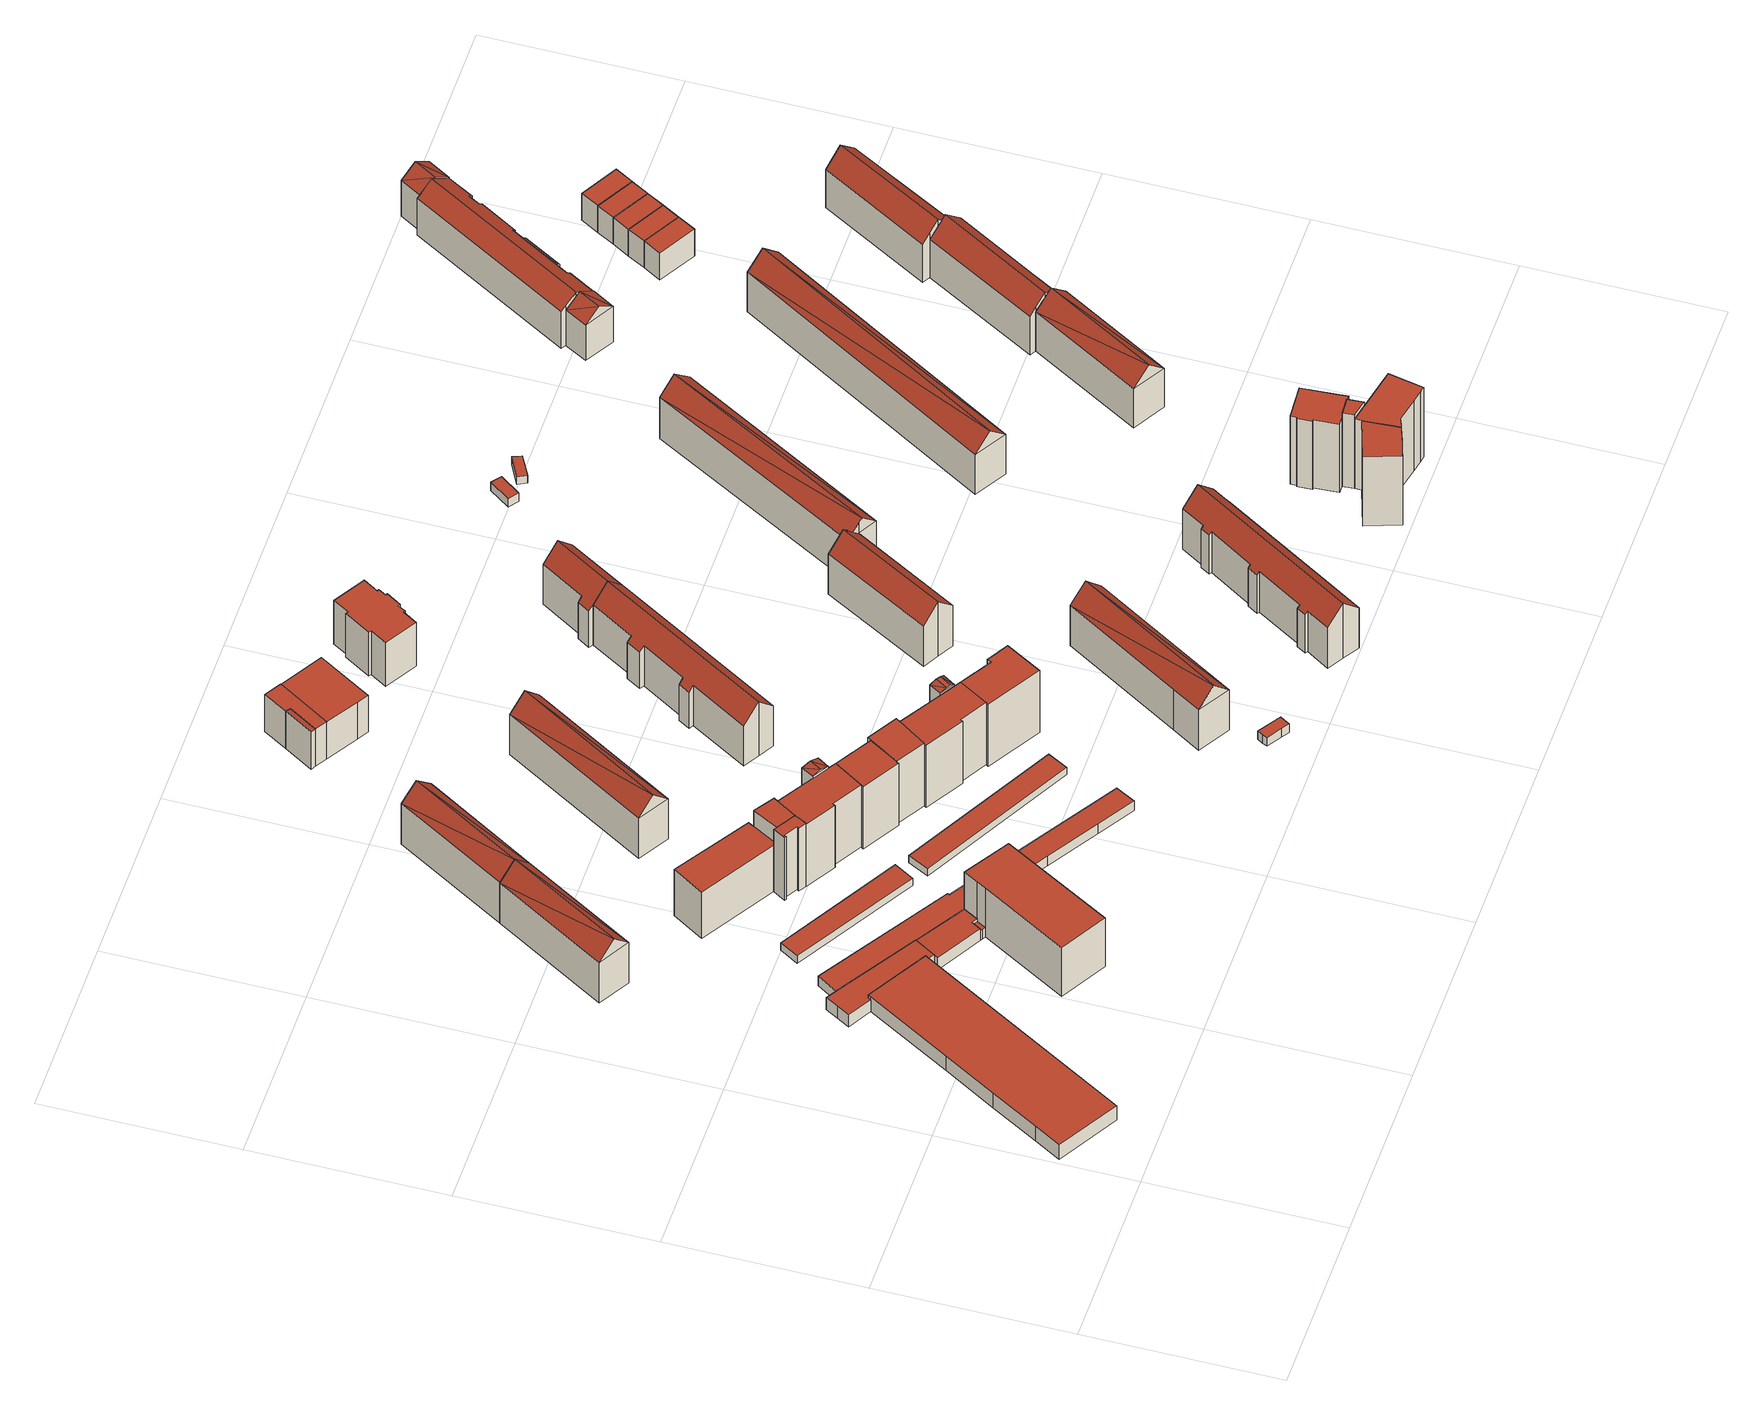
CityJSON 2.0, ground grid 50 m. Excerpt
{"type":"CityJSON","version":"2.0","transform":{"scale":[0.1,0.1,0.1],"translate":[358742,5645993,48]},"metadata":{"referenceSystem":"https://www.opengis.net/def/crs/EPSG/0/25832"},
"CityObjects":{
"building1":{"type":"Building","attributes":{"Gemeindeschluessel":"05315000","Geometrietyp2DReferenz":"3000","function":"31001_2000","roofType":"1000","measuredHeight":4.74},"geometry":[{"type":"Solid","lod":"2","boundaries":[[[[0,1,2,3]],[[4,5,1,0]],[[6,7,5,4]],[[8,9,7,6]],[[10,11,9,8]],[[12,13,11,10]],[[14,15,13,12]],[[16,17,15,14]],[[3,2,17,16]],[[14,12,10,8,6,4,0,3,16]],[[1,5,7,9,11,13,15,17,2]]]],"semantics":{"surfaces":[{"type":"WallSurface"},{"type":"RoofSurface"},{"type":"GroundSurface"}],"values":[[0,0,0,0,0,0,0,0,0,1,2]]}}]},
"building2":{"type":"Building","attributes":{"Gemeindeschluessel":"05315000","Geometrietyp2DReferenz":"3000","function":"31001_2000"},"children":["building2-1","building2-2"]},
"building2-1":{"type":"BuildingPart","attributes":{"roofType":"1000","measuredHeight":3.97},"parents":["building2"],"geometry":[{"type":"Solid","lod":"2","boundaries":[[[[18,19,20,21]],[[22,23,19,18]],[[24,25,26,23,22]],[[27,28,29,30,31]],[[32,33,28,27]],[[34,35,33,32]],[[36,37,35,34]],[[38,39,37,36]],[[21,20,39,38]],[[36,34,32,27,31,24,22,18,21,38]],[[19,23,26,29,28,33,35,37,39,20]],[[25,24,31,30]],[[29,26,25,30]]]],"semantics":{"surfaces":[{"type":"WallSurface"},{"type":"RoofSurface"},{"type":"GroundSurface"},{"type":"ClosureSurface"}],"values":[[0,0,0,0,0,0,0,0,0,1,2,0,3]]}}]},
"building2-2":{"type":"BuildingPart","attributes":{"roofType":"1000","measuredHeight":3.83},"parents":["building2"],"geometry":[{"type":"Solid","lod":"2","boundaries":[[[[40,41,42,43]],[[44,45,41,40]],[[46,47,45,44]],[[48,49,47,46]],[[30,29,49,48]],[[43,42,26,25]],[[30,48,46,44,40,43,25]],[[41,45,47,49,29,26,42]],[[29,30,25,26]]]],"semantics":{"surfaces":[{"type":"WallSurface"},{"type":"RoofSurface"},{"type":"GroundSurface"},{"type":"ClosureSurface"}],"values":[[0,0,0,0,0,0,1,2,3]]}}]},
"building3":{"type":"Building","attributes":{"Gemeindeschluessel":"05315000","Geometrietyp2DReferenz":"3000","function":"31001_1000","roofType":"3100","measuredHeight":18.16},"address":[{"country":"Germany","locality":"Köln","thoroughfareNumber":"7","thoroughfareName":"Legienstr."},{"country":"Germany","locality":"Köln","thoroughfareNumber":"5","thoroughfareName":"Legienstr."}],"geometry":[{"type":"Solid","lod":"2","boundaries":[[[[50,51,52,53]],[[54,55,51,50]],[[56,57,55,54]],[[53,52,57,56]],[[50,58,54]],[[56,59,53]],[[59,58,50]],[[50,53,59]],[[56,54,58]],[[58,59,56]],[[51,55,57,52]]]],"semantics":{"surfaces":[{"type":"WallSurface"},{"type":"RoofSurface"},{"type":"GroundSurface"}],"values":[[0,0,0,0,0,0,1,1,1,1,2]]}}]},
"building4":{"type":"Building","attributes":{"Gemeindeschluessel":"05315000","Geometrietyp2DReferenz":"3000","function":"31001_3021","roofType":"1000","measuredHeight":16.38},"geometry":[{"type":"Solid","lod":"2","boundaries":[[[[60,61,62,63]],[[64,65,61,60]],[[66,67,65,64]],[[68,69,67,66]],[[70,71,69,68]],[[63,62,71,70]],[[68,66,64,60,63,70]],[[61,65,67,69,71,62]]]],"semantics":{"surfaces":[{"type":"WallSurface"},{"type":"RoofSurface"},{"type":"GroundSurface"}],"values":[[0,0,0,0,0,0,1,2]]}}]},
"building5":{"type":"Building","attributes":{"Gemeindeschluessel":"05315000","Geometrietyp2DReferenz":"3000","function":"51009_1610","roofType":"1000","measuredHeight":3.14},"geometry":[{"type":"Solid","lod":"2","boundaries":[[[[72,45,47,73]],[[74,41,45,72]],[[75,76,41,74]],[[77,78,76,75]],[[73,47,78,77]],[[75,74,72,73,77]],[[45,41,76,78,47]]]],"semantics":{"surfaces":[{"type":"WallSurface"},{"type":"RoofSurface"},{"type":"GroundSurface"}],"values":[[0,0,0,0,0,1,2]]}}]},
"building6":{"type":"Building","attributes":{"Gemeindeschluessel":"05315000","Geometrietyp2DReferenz":"3000","function":"31001_2460","roofType":"1000","measuredHeight":2.33},"geometry":[{"type":"Solid","lod":"2","boundaries":[[[[79,80,81,82]],[[83,84,80,79]],[[85,86,84,83]],[[82,81,86,85]],[[83,79,82,85]],[[80,84,86,81]]]],"semantics":{"surfaces":[{"type":"WallSurface"},{"type":"RoofSurface"},{"type":"GroundSurface"}],"values":[[0,0,0,0,1,2]]}}]},
"building7":{"type":"Building","attributes":{"Gemeindeschluessel":"05315000","Geometrietyp2DReferenz":"3000","function":"31001_2460","roofType":"1000","measuredHeight":3.14},"geometry":[{"type":"Solid","lod":"2","boundaries":[[[[87,88,89,90]],[[91,92,88,87]],[[93,94,92,91]],[[95,96,94,93]],[[97,98,96,95]],[[99,100,98,97]],[[101,102,100,99]],[[103,104,102,101]],[[105,106,104,103]],[[90,89,106,105]],[[103,101,99,97,95,93,91,87,90,105]],[[88,92,94,96,98,100,102,104,106,89]]]],"semantics":{"surfaces":[{"type":"WallSurface"},{"type":"RoofSurface"},{"type":"GroundSurface"}],"values":[[0,0,0,0,0,0,0,0,0,0,1,2]]}}]},
"building8":{"type":"Building","attributes":{"Gemeindeschluessel":"05315000","Geometrietyp2DReferenz":"3000","function":"31001_1000","roofType":"3100","measuredHeight":18},"address":[{"country":"Germany","locality":"Köln","thoroughfareNumber":"3","thoroughfareName":"Legienstr."},{"country":"Germany","locality":"Köln","thoroughfareNumber":"1","thoroughfareName":"Legienstr."}],"geometry":[{"type":"Solid","lod":"2","boundaries":[[[[107,108,51,109]],[[110,111,108,107]],[[112,55,111,110]],[[109,51,55,112]],[[107,113,110]],[[112,114,109]],[[114,113,107]],[[107,109,114]],[[112,110,113]],[[113,114,112]],[[108,111,55,51]]]],"semantics":{"surfaces":[{"type":"WallSurface"},{"type":"RoofSurface"},{"type":"GroundSurface"}],"values":[[0,0,0,0,0,0,1,1,1,1,2]]}}]},
"building9":{"type":"Building","attributes":{"Gemeindeschluessel":"05315000","Geometrietyp2DReferenz":"3000","function":"31001_1000","roofType":"3100","measuredHeight":21.89},"geometry":[{"type":"Solid","lod":"2","boundaries":[[[[115,116,117,118]],[[119,120,116,115]],[[121,122,120,119]],[[118,117,122,121]],[[115,123,119]],[[121,124,118]],[[124,123,115]],[[115,118,124]],[[121,119,123]],[[123,124,121]],[[116,120,122,117]]]],"semantics":{"surfaces":[{"type":"WallSurface"},{"type":"RoofSurface"},{"type":"GroundSurface"}],"values":[[0,0,0,0,0,0,1,1,1,1,2]]}}]},
"building10":{"type":"Building","attributes":{"Gemeindeschluessel":"05315000","Geometrietyp2DReferenz":"3000","function":"31001_1000"},"address":[{"country":"Germany","locality":"Köln","thoroughfareNumber":"10","thoroughfareName":"Edith-Stein-Str."},{"country":"Germany","locality":"Köln","thoroughfareNumber":"8","thoroughfareName":"Edith-Stein-Str."},{"country":"Germany","locality":"Köln","thoroughfareNumber":"12","thoroughfareName":"Edith-Stein-Str."}],"children":["building10-1","building10-2","building10-3","building10-4","building10-5","building10-6","building10-7","building10-8"]},
"building10-1":{"type":"BuildingPart","attributes":{"roofType":"1000","measuredHeight":20.86},"parents":["building10"],"geometry":[{"type":"Solid","lod":"2","boundaries":[[[[125,126,127,128]],[[129,130,126,125]],[[131,132,133,134]],[[135,136,132,131]],[[137,138,136,135]],[[128,127,139,140]],[[141,142,137,135,131,134,129,125,128,140]],[[126,130,133,132,136,138,143,139,127]],[[130,129,134,133]],[[138,137,142,141,143]],[[143,141,140,139]]]],"semantics":{"surfaces":[{"type":"WallSurface"},{"type":"RoofSurface"},{"type":"GroundSurface"},{"type":"ClosureSurface"}],"values":[[0,0,0,0,0,0,1,2,3,3,3]]}}]},
"building10-2":{"type":"BuildingPart","attributes":{"roofType":"1000","measuredHeight":20.89},"parents":["building10"],"geometry":[{"type":"Solid","lod":"2","boundaries":[[[[144,145,146,147]],[[148,149,145,144]],[[150,151,152,153]],[[154,155,151,150]],[[156,157,155,154]],[[147,146,157,156]],[[154,150,153,148,144,147,156]],[[145,149,152,151,155,157,146]],[[152,149,148,153]]]],"semantics":{"surfaces":[{"type":"WallSurface"},{"type":"RoofSurface"},{"type":"GroundSurface"},{"type":"ClosureSurface"}],"values":[[0,0,0,0,0,0,1,2,3]]}}]},
"building10-3":{"type":"BuildingPart","attributes":{"roofType":"1000","measuredHeight":20.89},"parents":["building10"],"geometry":[{"type":"Solid","lod":"2","boundaries":[[[[158,159,160,161]],[[162,163,159,158]],[[164,165,163,162]],[[134,133,165,164]],[[166,167,130,129]],[[134,164,162,158,161,166,129]],[[160,159,163,165,133,130,167]],[[167,166,161,160]],[[130,133,134,129]]]],"semantics":{"surfaces":[{"type":"WallSurface"},{"type":"RoofSurface"},{"type":"GroundSurface"},{"type":"ClosureSurface"}],"values":[[0,0,0,0,0,1,2,3,3]]}}]},
"building10-4":{"type":"BuildingPart","attributes":{"roofType":"2100","measuredHeight":21.03},"parents":["building10"],"geometry":[{"type":"Solid","lod":"2","boundaries":[[[[168,169,138,137,170]],[[171,172,169,168]],[[173,174,172,171]],[[175,176,174,173]],[[177,178,176,175]],[[179,180,181,178,177]],[[182,179,177,175,173,171,168,170,142,141]],[[169,172,174,176,178,181,183,143,138]],[[180,179,182,184]],[[181,180,184,183]],[[183,184,182,141,143]],[[142,170,137]],[[143,141,142,137,138]]]],"semantics":{"surfaces":[{"type":"WallSurface"},{"type":"RoofSurface"},{"type":"GroundSurface"},{"type":"ClosureSurface"}],"values":[[0,0,0,0,0,0,1,2,0,3,3,0,3]]}}]},
"building10-5":{"type":"BuildingPart","attributes":{"roofType":"1000","measuredHeight":20.93},"parents":["building10"],"geometry":[{"type":"Solid","lod":"2","boundaries":[[[[185,161,160,186,187,188]],[[167,166,189]],[[190,191,167,189]],[[192,193,191,190]],[[194,195,193,192]],[[196,195,194]],[[192,190,189,185,188,194]],[[186,160,167,191,193,195]],[[196,194,188,187]],[[186,195,196,187]],[[161,185,189,166]],[[167,160,161,166]]]],"semantics":{"surfaces":[{"type":"WallSurface"},{"type":"RoofSurface"},{"type":"GroundSurface"},{"type":"ClosureSurface"}],"values":[[0,0,0,0,0,0,1,2,0,3,0,3]]}}]},
"building10-6":{"type":"BuildingPart","attributes":{"roofType":"1000","measuredHeight":15.52},"parents":["building10"],"geometry":[{"type":"Solid","lod":"2","boundaries":[[[[197,198,199,200]],[[201,202,198,197]],[[203,204,202,201]],[[205,206,204,203]],[[207,208,181,180]],[[200,199,208,207]],[[180,184,205,203,201,197,200,207]],[[198,202,204,206,183,181,208,199]],[[206,205,184,183]],[[183,184,180,181]]]],"semantics":{"surfaces":[{"type":"WallSurface"},{"type":"RoofSurface"},{"type":"GroundSurface"},{"type":"ClosureSurface"}],"values":[[0,0,0,0,0,0,1,2,3,3]]}}]},
"building10-7":{"type":"BuildingPart","attributes":{"roofType":"1000","measuredHeight":20.88},"parents":["building10"],"geometry":[{"type":"Solid","lod":"2","boundaries":[[[[209,210,195,196]],[[211,212,210,209]],[[153,152,212,211]],[[213,214,149,148]],[[215,216,214,213]],[[217,218,216,215]],[[187,186,218,217]],[[187,217,215,213,148,153,211,209,196]],[[210,212,152,149,214,216,218,186,195]],[[152,153,148,149]],[[186,187,196,195]]]],"semantics":{"surfaces":[{"type":"WallSurface"},{"type":"RoofSurface"},{"type":"GroundSurface"},{"type":"ClosureSurface"}],"values":[[0,0,0,0,0,0,0,1,2,3,3]]}}]},
"building10-8":{"type":"BuildingPart","attributes":{"roofType":"1000","measuredHeight":20.89},"parents":["building10"],"geometry":[{"type":"Solid","lod":"2","boundaries":[[[[219,220,206,205,221]],[[140,139,220,219]],[[141,140,219,221,182]],[[220,139,143,183,206]],[[140,141,143,139]],[[141,182,184,183,143]],[[184,182,221,205]],[[206,183,184,205]]]],"semantics":{"surfaces":[{"type":"WallSurface"},{"type":"RoofSurface"},{"type":"GroundSurface"},{"type":"ClosureSurface"}],"values":[[0,0,1,2,3,3,0,3]]}}]},
"building11":{"type":"Building","attributes":{"Gemeindeschluessel":"05315000","Geometrietyp2DReferenz":"3000","function":"31001_2460","roofType":"1000","measuredHeight":2.3},"geometry":[{"type":"Solid","lod":"2","boundaries":[[[[222,223,224,225]],[[226,227,223,222]],[[228,229,227,226]],[[225,224,229,228]],[[226,222,225,228]],[[223,227,229,224]]]],"semantics":{"surfaces":[{"type":"WallSurface"},{"type":"RoofSurface"},{"type":"GroundSurface"}],"values":[[0,0,0,0,1,2]]}}]},
"building12":{"type":"Building","attributes":{"Gemeindeschluessel":"05315000","Geometrietyp2DReferenz":"3000","function":"31001_1000","roofType":"3100","measuredHeight":18.08},"address":[{"country":"Germany","locality":"Köln","thoroughfareNumber":"4","thoroughfareName":"Edith-Stein-Str."},{"country":"Germany","locality":"Köln","thoroughfareNumber":"6","thoroughfareName":"Edith-Stein-Str."},{"country":"Germany","locality":"Köln","thoroughfareNumber":"2","thoroughfareName":"Edith-Stein-Str."}],"geometry":[{"type":"Solid","lod":"2","boundaries":[[[[230,231,232,233]],[[234,235,231,230]],[[236,237,235,234]],[[233,232,237,236]],[[230,238,234]],[[236,239,233]],[[239,238,230]],[[230,233,239]],[[236,234,238]],[[238,239,236]],[[231,235,237,232]]]],"semantics":{"surfaces":[{"type":"WallSurface"},{"type":"RoofSurface"},{"type":"GroundSurface"}],"values":[[0,0,0,0,0,0,1,1,1,1,2]]}}]},
"building13":{"type":"Building","attributes":{"Gemeindeschluessel":"05315000","Geometrietyp2DReferenz":"3000","function":"31001_1000","roofType":"9999","measuredHeight":22.02},"geometry":[{"type":"Solid","lod":"2","boundaries":[[[[240,241,210,242]],[[243,244,241,240]],[[245,212,244,243]],[[242,210,212,245]],[[246,247,240]],[[240,242,246]],[[240,247,248,243]],[[245,243,248]],[[248,249,245]],[[245,249,246,242]],[[247,246,249,248]],[[241,244,212,210]]]],"semantics":{"surfaces":[{"type":"WallSurface"},{"type":"RoofSurface"},{"type":"GroundSurface"}],"values":[[0,0,0,0,1,1,0,1,1,0,1,2]]}}]},
"building14":{"type":"Building","attributes":{"Gemeindeschluessel":"05315000","Geometrietyp2DReferenz":"3000","function":"31001_2500","roofType":"1000","measuredHeight":2.78},"geometry":[{"type":"Solid","lod":"2","boundaries":[[[[250,251,252,253]],[[254,255,251,250]],[[256,257,255,254]],[[258,259,257,256]],[[260,261,259,258]],[[253,252,261,260]],[[258,256,254,250,253,260]],[[251,255,257,259,261,252]]]],"semantics":{"surfaces":[{"type":"WallSurface"},{"type":"RoofSurface"},{"type":"GroundSurface"}],"values":[[0,0,0,0,0,0,1,2]]}}]},
"building15":{"type":"Building","attributes":{"Gemeindeschluessel":"05315000","Geometrietyp2DReferenz":"3000","function":"31001_2000"},"children":["building15-1","building15-2","building15-3"]},
"building15-1":{"type":"BuildingPart","attributes":{"roofType":"1000","measuredHeight":12.48},"parents":["building15"],"geometry":[{"type":"Solid","lod":"2","boundaries":[[[[262,263,264,265]],[[266,267,263,262]],[[268,269,270,271]],[[272,273,269,268]],[[265,264,273,272]],[[268,271,266,262,265,272]],[[263,267,270,269,273,264]],[[267,266,271,270]]]],"semantics":{"surfaces":[{"type":"WallSurface"},{"type":"RoofSurface"},{"type":"GroundSurface"},{"type":"ClosureSurface"}],"values":[[0,0,0,0,0,1,2,3]]}}]},
"building15-2":{"type":"BuildingPart","attributes":{"roofType":"1000","measuredHeight":12.5},"parents":["building15"],"geometry":[{"type":"Solid","lod":"2","boundaries":[[[[274,275,276,267,266,277]],[[278,279,280,281]],[[282,271,270,279,278]],[[281,283,284,274,277,282,278]],[[267,276,285,280,279,270]],[[271,282,277,266]],[[267,270,271,266]],[[275,274,284,286]],[[285,276,275,286]],[[286,284,283]],[[285,286,283,281,280]]]],"semantics":{"surfaces":[{"type":"WallSurface"},{"type":"RoofSurface"},{"type":"GroundSurface"},{"type":"ClosureSurface"}],"values":[[0,0,0,1,2,0,3,0,3,0,3]]}}]},
"building15-3":{"type":"BuildingPart","attributes":{"roofType":"2100","measuredHeight":12.76},"parents":["building15"],"geometry":[{"type":"Solid","lod":"2","boundaries":[[[[287,288,276,275]],[[289,281,280,288,287]],[[275,286,283,289,287]],[[285,276,288,280]],[[281,289,283]],[[285,280,281,283,286]],[[285,286,275,276]]]],"semantics":{"surfaces":[{"type":"WallSurface"},{"type":"RoofSurface"},{"type":"GroundSurface"},{"type":"ClosureSurface"}],"values":[[0,0,1,2,0,3,3]]}}]},
"building16":{"type":"Building","attributes":{"Gemeindeschluessel":"05315000","Geometrietyp2DReferenz":"3000","function":"31001_1000","roofType":"3100","measuredHeight":18.21},"address":[{"country":"Germany","locality":"Köln","thoroughfareNumber":"3","thoroughfareName":"Edith-Stein-Str."},{"country":"Germany","locality":"Köln","thoroughfareNumber":"5","thoroughfareName":"Edith-Stein-Str."},{"country":"Germany","locality":"Köln","thoroughfareNumber":"7","thoroughfareName":"Edith-Stein-Str."}],"geometry":[{"type":"Solid","lod":"2","boundaries":[[[[290,291,292,293]],[[294,295,291,290]],[[296,297,295,294]],[[298,299,297,296]],[[300,301,299,298]],[[302,303,301,300]],[[304,305,303,302]],[[306,307,305,304]],[[308,309,307,306]],[[310,311,309,308]],[[312,313,311,310]],[[314,315,313,312]],[[316,317,315,314]],[[293,292,317,316]],[[310,308,306,304,302,300,298,296,294,290,293,312]],[[316,314,312,293]],[[291,295,297,299,301,303,305,307,309,311,313,315,317,292]]]],"semantics":{"surfaces":[{"type":"WallSurface"},{"type":"RoofSurface"},{"type":"GroundSurface"}],"values":[[0,0,0,0,0,0,0,0,0,0,0,0,0,0,1,1,2]]}}]},
"building17":{"type":"Building","attributes":{"Gemeindeschluessel":"05315000","Geometrietyp2DReferenz":"3000","function":"31001_1000","roofType":"3100","measuredHeight":18.44},"address":[{"country":"Germany","locality":"Köln","thoroughfareNumber":"16","thoroughfareName":"Edith-Stein-Str."},{"country":"Germany","locality":"Köln","thoroughfareNumber":"14","thoroughfareName":"Edith-Stein-Str."}],"geometry":[{"type":"Solid","lod":"2","boundaries":[[[[318,319,320,321]],[[322,323,319,318]],[[324,325,323,322]],[[326,327,325,324]],[[321,320,327,326]],[[328,318,329]],[[318,321,326,329]],[[322,328,324]],[[329,324,328]],[[328,322,318]],[[329,326,324]],[[319,323,325,327,320]]]],"semantics":{"surfaces":[{"type":"WallSurface"},{"type":"RoofSurface"},{"type":"GroundSurface"}],"values":[[0,0,0,0,0,1,1,1,1,0,0,2]]}}]},
"building18":{"type":"Building","attributes":{"Gemeindeschluessel":"05315000","Geometrietyp2DReferenz":"3000","function":"31001_1000","roofType":"1000","measuredHeight":14.56},"address":[{"country":"Germany","locality":"Köln","thoroughfareNumber":"1a","thoroughfareName":"Sonnenscheinstr."}],"geometry":[{"type":"Solid","lod":"2","boundaries":[[[[330,331,332,333]],[[334,335,331,330]],[[336,337,335,334]],[[338,339,337,336]],[[340,341,339,338]],[[342,343,341,340]],[[344,345,343,342]],[[346,347,345,344]],[[348,349,347,346]],[[350,351,349,348]],[[352,353,351,350]],[[354,355,353,352]],[[356,357,355,354]],[[358,359,357,356]],[[360,361,359,358]],[[333,332,361,360]],[[358,356,354,352,350,348,346,344,342,340,338,336,334,330,333,360]],[[331,335,337,339,341,343,345,347,349,351,353,355,357,359,361,332]]]],"semantics":{"surfaces":[{"type":"WallSurface"},{"type":"RoofSurface"},{"type":"GroundSurface"}],"values":[[0,0,0,0,0,0,0,0,0,0,0,0,0,0,0,0,1,2]]}}]},
"building19":{"type":"Building","attributes":{"Gemeindeschluessel":"05315000","Geometrietyp2DReferenz":"3000","function":"31001_1000","roofType":"3100","measuredHeight":18.23},"address":[{"country":"Germany","locality":"Köln","thoroughfareNumber":"1","thoroughfareName":"Edith-Stein-Str."}],"geometry":[{"type":"Solid","lod":"2","boundaries":[[[[362,363,364,365]],[[366,367,363,362]],[[368,369,367,366]],[[370,371,369,368]],[[372,315,371,370]],[[312,313,315,372]],[[373,311,313,312]],[[374,375,311,373]],[[365,364,375,374]],[[372,370,368,312]],[[366,362,365,374,373,312,368]],[[363,367,369,371,315,313,311,375,364]]]],"semantics":{"surfaces":[{"type":"WallSurface"},{"type":"RoofSurface"},{"type":"GroundSurface"}],"values":[[0,0,0,0,0,0,0,0,0,1,1,2]]}}]},
"building20":{"type":"Building","attributes":{"Gemeindeschluessel":"05315000","Geometrietyp2DReferenz":"3000","function":"31001_1000","roofType":"3100","measuredHeight":18.43},"address":[{"country":"Germany","locality":"Köln","thoroughfareNumber":"22","thoroughfareName":"Edith-Stein-Str."},{"country":"Germany","locality":"Köln","thoroughfareNumber":"20","thoroughfareName":"Edith-Stein-Str."},{"country":"Germany","locality":"Köln","thoroughfareNumber":"18","thoroughfareName":"Edith-Stein-Str."}],"geometry":[{"type":"Solid","lod":"2","boundaries":[[[[376,377,378,379]],[[380,381,377,376]],[[382,383,381,380]],[[384,385,383,382]],[[386,387,385,384]],[[388,389,387,386]],[[390,391,389,388]],[[392,393,391,390]],[[394,395,393,392]],[[396,397,395,394]],[[398,399,397,396]],[[400,401,399,398]],[[402,403,401,400]],[[404,405,403,402]],[[406,407,405,404]],[[408,409,407,406]],[[410,411,409,408]],[[412,413,411,410]],[[414,415,413,412]],[[416,417,415,414]],[[418,419,417,416]],[[379,378,419,418]],[[412,410,408,406,404,402,400,398,396,394,392,390,388,386,384,414]],[[382,380,376,379,418,416,414,384]],[[377,381,383,385,387,389,391,393,395,397,399,401,403,405,407,409,411,413,415,417,419,378]]]],"semantics":{"surfaces":[{"type":"WallSurface"},{"type":"RoofSurface"},{"type":"GroundSurface"}],"values":[[0,0,0,0,0,0,0,0,0,0,0,0,0,0,0,0,0,0,0,0,0,0,1,1,2]]}}]},
"building21":{"type":"Building","attributes":{"Gemeindeschluessel":"05315000","Geometrietyp2DReferenz":"3000","function":"31001_1000"},"address":[{"country":"Germany","locality":"Köln","thoroughfareNumber":"16","thoroughfareName":"Adam-Stegerwald-Str."},{"country":"Germany","locality":"Köln","thoroughfareNumber":"22","thoroughfareName":"Adam-Stegerwald-Str."},{"country":"Germany","locality":"Köln","thoroughfareNumber":"26","thoroughfareName":"Adam-Stegerwald-Str."},{"country":"Germany","locality":"Köln","thoroughfareNumber":"20","thoroughfareName":"Adam-Stegerwald-Str."},{"country":"Germany","locality":"Köln","thoroughfareNumber":"24","thoroughfareName":"Adam-Stegerwald-Str."},{"country":"Germany","locality":"Köln","thoroughfareNumber":"18","thoroughfareName":"Adam-Stegerwald-Str."}],"children":["building21-1","building21-2"]},
"building21-1":{"type":"BuildingPart","attributes":{"roofType":"3100","measuredHeight":18.15},"parents":["building21"],"geometry":[{"type":"Solid","lod":"2","boundaries":[[[[420,421,422,423,424]],[[425,426,427,428]],[[429,430,426,425]],[[424,423,430,429]],[[424,429,431]],[[432,424,431]],[[431,425,432]],[[428,433,434,435,432,425]],[[432,435,420,424]],[[431,429,425]],[[422,436,427,426,430,423]],[[421,420,437]],[[422,421,437,433,436]],[[436,433,428,427]],[[435,434,437,420]],[[434,433,437]]]],"semantics":{"surfaces":[{"type":"WallSurface"},{"type":"RoofSurface"},{"type":"GroundSurface"},{"type":"ClosureSurface"}],"values":[[0,0,0,0,1,1,1,1,0,0,2,0,3,3,0,3]]}}]},
"building21-2":{"type":"BuildingPart","attributes":{"roofType":"3100","measuredHeight":18.19},"parents":["building21"],"geometry":[{"type":"Solid","lod":"2","boundaries":[[[[438,439,422,421]],[[440,441,439,438]],[[442,443,441,440]],[[444,445,443,442]],[[446,447,445,444]],[[448,428,427,447,446]],[[444,442,440,446]],[[438,421,437,434,449,448,446,440]],[[439,441,443,445,447,427,436,422]],[[428,448,449,433]],[[436,427,428,433]],[[433,449,434]],[[422,436,433,437,421]],[[433,434,437]]]],"semantics":{"surfaces":[{"type":"WallSurface"},{"type":"RoofSurface"},{"type":"GroundSurface"},{"type":"ClosureSurface"}],"values":[[0,0,0,0,0,0,1,1,2,0,3,0,3,3]]}}]},
"building22":{"type":"Building","attributes":{"Gemeindeschluessel":"05315000","Geometrietyp2DReferenz":"3000","function":"31001_2500","roofType":"1000","measuredHeight":2.81},"geometry":[{"type":"Solid","lod":"2","boundaries":[[[[450,451,452,453]],[[454,455,451,450]],[[456,457,455,454]],[[453,452,457,456]],[[454,450,453,456]],[[451,455,457,452]]]],"semantics":{"surfaces":[{"type":"WallSurface"},{"type":"RoofSurface"},{"type":"GroundSurface"}],"values":[[0,0,0,0,1,2]]}}]},
"building23":{"type":"Building","attributes":{"Gemeindeschluessel":"05315000","Geometrietyp2DReferenz":"3000","function":"31001_1000"},"children":["building23-1","building23-2","building23-3"]},
"building23-1":{"type":"BuildingPart","attributes":{"roofType":"1000","measuredHeight":23.35},"parents":["building23"],"geometry":[{"type":"Solid","lod":"2","boundaries":[[[[458,459,460,461]],[[462,463,459,458]],[[464,465,463,462]],[[466,467,465,464]],[[468,469,467,466]],[[470,471,472,469,468]],[[473,474,475,476,477]],[[477,470,468,466,464,462,458,461,473]],[[459,463,465,467,469,472,475,474,460]],[[471,470,477,476]],[[475,472,471,476]],[[474,473,461,460]]]],"semantics":{"surfaces":[{"type":"WallSurface"},{"type":"RoofSurface"},{"type":"GroundSurface"},{"type":"ClosureSurface"}],"values":[[0,0,0,0,0,0,0,1,2,0,3,3]]}}]},
"building23-2":{"type":"BuildingPart","attributes":{"roofType":"1000","measuredHeight":23.33},"parents":["building23"],"geometry":[{"type":"Solid","lod":"2","boundaries":[[[[478,479,472,471]],[[480,481,479,478]],[[482,483,481,480]],[[484,485,483,482]],[[476,475,485,484]],[[482,480,478,471,476,484]],[[472,479,481,483,485,475]],[[475,476,471,472]]]],"semantics":{"surfaces":[{"type":"WallSurface"},{"type":"RoofSurface"},{"type":"GroundSurface"},{"type":"ClosureSurface"}],"values":[[0,0,0,0,0,1,2,3]]}}]},
"building23-3":{"type":"BuildingPart","attributes":{"roofType":"1000","measuredHeight":24.82},"parents":["building23"],"geometry":[{"type":"Solid","lod":"2","boundaries":[[[[486,487,474,473,488]],[[489,490,487,486]],[[491,461,460,490,489]],[[489,486,488,491]],[[487,490,460,474]],[[461,491,488,473]],[[474,460,461,473]]]],"semantics":{"surfaces":[{"type":"WallSurface"},{"type":"RoofSurface"},{"type":"GroundSurface"},{"type":"ClosureSurface"}],"values":[[0,0,0,1,2,0,3]]}}]},
"building24":{"type":"Building","attributes":{"Gemeindeschluessel":"05315000","Geometrietyp2DReferenz":"3000","function":"31001_2500","roofType":"1000","measuredHeight":2.66},"geometry":[{"type":"Solid","lod":"2","boundaries":[[[[492,493,494,495]],[[496,497,493,492]],[[498,499,497,496]],[[495,494,499,498]],[[496,492,495,498]],[[493,497,499,494]]]],"semantics":{"surfaces":[{"type":"WallSurface"},{"type":"RoofSurface"},{"type":"GroundSurface"}],"values":[[0,0,0,0,1,2]]}}]},
"building25":{"type":"Building","attributes":{"Gemeindeschluessel":"05315000","Geometrietyp2DReferenz":"3000","function":"31001_1000","roofType":"1000","measuredHeight":22.95},"address":[{"country":"Germany","locality":"Köln","thoroughfareNumber":"24","thoroughfareName":"Edith-Stein-Str."}],"geometry":[{"type":"Solid","lod":"2","boundaries":[[[[500,501,502,503]],[[504,505,501,500]],[[506,507,505,504]],[[508,509,507,506]],[[510,511,509,508]],[[512,513,511,510]],[[514,515,513,512]],[[516,517,515,514]],[[518,519,517,516]],[[520,521,519,518]],[[503,502,521,520]],[[518,516,514,512,510,508,506,504,500,503,520]],[[501,505,507,509,511,513,515,517,519,521,502]]]],"semantics":{"surfaces":[{"type":"WallSurface"},{"type":"RoofSurface"},{"type":"GroundSurface"}],"values":[[0,0,0,0,0,0,0,0,0,0,0,1,2]]}}]},
"building26":{"type":"Building","attributes":{"Gemeindeschluessel":"05315000","Geometrietyp2DReferenz":"3000","function":"31001_1000","roofType":"3100","measuredHeight":17.98},"address":[{"country":"Germany","locality":"Köln","thoroughfareNumber":"30","thoroughfareName":"Adam-Stegerwald-Str."},{"country":"Germany","locality":"Köln","thoroughfareNumber":"32","thoroughfareName":"Adam-Stegerwald-Str."},{"country":"Germany","locality":"Köln","thoroughfareNumber":"28","thoroughfareName":"Adam-Stegerwald-Str."},{"country":"Germany","locality":"Köln","thoroughfareNumber":"34","thoroughfareName":"Adam-Stegerwald-Str."},{"country":"Germany","locality":"Köln","thoroughfareNumber":"36","thoroughfareName":"Adam-Stegerwald-Str."}],"geometry":[{"type":"Solid","lod":"2","boundaries":[[[[522,523,524,525]],[[526,527,523,522]],[[528,529,527,526]],[[525,524,529,528]],[[522,530,526]],[[528,531,525]],[[531,530,522]],[[522,525,531]],[[528,526,530]],[[530,531,528]],[[523,527,529,524]]]],"semantics":{"surfaces":[{"type":"WallSurface"},{"type":"RoofSurface"},{"type":"GroundSurface"}],"values":[[0,0,0,0,0,0,1,1,1,1,2]]}}]},
"building27":{"type":"Building","attributes":{"Gemeindeschluessel":"05315000","Geometrietyp2DReferenz":"3000","function":"31001_1000"},"address":[{"country":"Germany","locality":"Köln","thoroughfareNumber":"15","thoroughfareName":"Edith-Stein-Str."},{"country":"Germany","locality":"Köln","thoroughfareNumber":"13","thoroughfareName":"Edith-Stein-Str."},{"country":"Germany","locality":"Köln","thoroughfareNumber":"9","thoroughfareName":"Edith-Stein-Str."},{"country":"Germany","locality":"Köln","thoroughfareNumber":"11","thoroughfareName":"Edith-Stein-Str."}],"children":["building27-1","building27-2","building27-3"]},
"building27-1":{"type":"BuildingPart","attributes":{"roofType":"3100","measuredHeight":17.55},"parents":["building27"],"geometry":[{"type":"Solid","lod":"2","boundaries":[[[[532,533,534,535]],[[536,537,538]],[[539,540,536,538]],[[541,542,540,539]],[[543,544,542,541]],[[545,546,544,543]],[[547,548,546,545]],[[535,534,548,547]],[[541,539,538,549,543]],[[550,551,532,535,547,545,543,549]],[[533,552,553,536,540,542,544,546,548,534]],[[550,549,554]],[[552,551,550,554,553]],[[533,532,551,552]],[[537,554,549,538]],[[554,537,536,553]]]],"semantics":{"surfaces":[{"type":"WallSurface"},{"type":"RoofSurface"},{"type":"GroundSurface"},{"type":"ClosureSurface"}],"values":[[0,0,0,0,0,0,0,0,1,1,2,0,3,3,0,3]]}}]},
"building27-2":{"type":"BuildingPart","attributes":{"roofType":"3100","measuredHeight":17.69},"parents":["building27"],"geometry":[{"type":"Solid","lod":"2","boundaries":[[[[555,556,557,558]],[[559,560,561,562,563]],[[558,557,560,559]],[[559,564,558]],[[564,565,566,567,555]],[[555,558,564]],[[559,563,565]],[[565,564,559]],[[556,568,561,560,557]],[[569,563,562]],[[568,570,569,562,561]],[[556,555,570,568]],[[563,569,566,565]],[[569,570,567,566]],[[570,555,567]]]],"semantics":{"surfaces":[{"type":"WallSurface"},{"type":"RoofSurface"},{"type":"GroundSurface"},{"type":"ClosureSurface"}],"values":[[0,0,0,0,1,1,1,1,2,0,3,3,0,3,3]]}}]},
"building27-3":{"type":"BuildingPart","attributes":{"roofType":"3100","measuredHeight":17.63},"parents":["building27"],"geometry":[{"type":"Solid","lod":"2","boundaries":[[[[571,572,573,574]],[[575,576,572,571]],[[577,578,576,575]],[[579,580,578,577]],[[562,561,580,579]],[[581,582,556,555,583]],[[537,536,582,581]],[[584,534,533,532,585]],[[574,573,534,584]],[[550,554,537,581,583,586,587]],[[566,569,562,579,577,575,571,574,584,585,587,586]],[[572,576,578,580,561,568,556,582,536,553,552,533,534,573]],[[566,586,567]],[[561,562,569,570,568]],[[569,566,567,570]],[[555,567,586,583]],[[570,555,556,568]],[[570,567,555]],[[550,587,551]],[[553,554,550,551,552]],[[536,537,554,553]],[[532,551,587,585]],[[551,532,533,552]]]],"semantics":{"surfaces":[{"type":"WallSurface"},{"type":"RoofSurface"},{"type":"GroundSurface"},{"type":"ClosureSurface"}],"values":[[0,0,0,0,0,0,0,0,0,1,1,2,0,3,3,0,3,3,0,3,3,0,3]]}}]},
"building28":{"type":"Building","attributes":{"Gemeindeschluessel":"05315000","Geometrietyp2DReferenz":"3000","function":"31001_1000"},"address":[{"country":"Germany","locality":"Köln","thoroughfareNumber":"21","thoroughfareName":"Adam-Stegerwald-Str."},{"country":"Germany","locality":"Köln","thoroughfareNumber":"23","thoroughfareName":"Adam-Stegerwald-Str."},{"country":"Germany","locality":"Köln","thoroughfareNumber":"19","thoroughfareName":"Adam-Stegerwald-Str."},{"country":"Germany","locality":"Köln","thoroughfareNumber":"25","thoroughfareName":"Adam-Stegerwald-Str."}],"children":["building28-1","building28-2","building28-3","building28-4"]},
"building28-1":{"type":"BuildingPart","attributes":{"roofType":"3100","measuredHeight":15.38},"parents":["building28"],"geometry":[{"type":"Solid","lod":"2","boundaries":[[[[588,589,590,591]],[[592,593,589,588]],[[594,595,593,592]],[[596,597,595,594]],[[598,599,600,601]],[[602,603,599,598]],[[604,605,603,602]],[[606,607,608,609,610]],[[611,612,607,606]],[[613,614,615,612,611]],[[616,617,618,619]],[[591,590,617,616]],[[613,611,606,610,620,621]],[[622,623,604,602,598,601,596,594,592,588,591,616,619,624,625,621,620]],[[589,593,595,597,600,599,603,605,626,608,607,612,615,627,618,617,590]],[[600,597,596,601]],[[622,620,628]],[[605,604,623,629,626]],[[623,622,628,629]],[[609,628,620,610]],[[629,609,608,626]],[[629,628,609]],[[614,613,621,630]],[[615,614,631,627]],[[614,630,631]],[[630,621,625]],[[631,624,619,618,627]],[[631,630,625,624]]]],"semantics":{"surfaces":[{"type":"WallSurface"},{"type":"RoofSurface"},{"type":"GroundSurface"},{"type":"ClosureSurface"}],"values":[[0,0,0,0,0,0,0,0,0,0,0,0,1,1,2,3,0,3,3,0,3,3,0,3,3,0,3,3]]}}]},
"building28-2":{"type":"BuildingPart","attributes":{"roofType":"2100","measuredHeight":12.42},"parents":["building28"],"geometry":[{"type":"MultiSurface","lod":"2","boundaries":[[[596,597,596,632]],[[633,634,635,636,637]],[[638,639,634,633]],[[640,601,600,639,638]],[[633,637,632,640,638]],[[597,635,634,639,600]],[[637,636,601,640,632]],[[597,600,601,636,596]],[[636,637,632,596]],[[635,597,596,636]]],"semantics":{"surfaces":[{"type":"WallSurface"},{"type":"RoofSurface"},{"type":"GroundSurface"},{"type":"ClosureSurface"}],"values":[0,0,0,0,1,2,0,3,3,3]}}]},
"building28-3":{"type":"BuildingPart","attributes":{"roofType":"3100","measuredHeight":15.08},"parents":["building28"],"geometry":[{"type":"Solid","lod":"2","boundaries":[[[[641,642,615,614]],[[643,644,642,641]],[[645,619,618,644,643]],[[641,646,643]],[[647,646,641]],[[641,614,630,625,647]],[[645,643,646]],[[646,647,645]],[[642,644,618,627,615]],[[619,645,624]],[[627,631,614,615]],[[618,619,624,631,627]],[[647,625,624,645]],[[630,614,631]],[[625,630,631,624]]]],"semantics":{"surfaces":[{"type":"WallSurface"},{"type":"RoofSurface"},{"type":"GroundSurface"},{"type":"ClosureSurface"}],"values":[[0,0,0,0,1,1,1,1,2,0,3,3,0,3,3]]}}]},
"building28-4":{"type":"BuildingPart","attributes":{"roofType":"3100","measuredHeight":14.98},"parents":["building28"],"geometry":[{"type":"Solid","lod":"2","boundaries":[[[[609,608,648,649]],[[650,651,605,604,652]],[[649,648,651,650]],[[650,653,649]],[[653,654,622,628,609]],[[609,649,653]],[[650,652,654]],[[654,653,650]],[[608,626,605,651,648]],[[623,652,604]],[[626,629,623,604,605]],[[608,609,629,626]],[[652,623,622,654]],[[623,629,628,622]],[[629,609,628]]]],"semantics":{"surfaces":[{"type":"WallSurface"},{"type":"RoofSurface"},{"type":"GroundSurface"},{"type":"ClosureSurface"}],"values":[[0,0,0,0,1,1,1,1,2,0,3,3,0,3,3]]}}]},
"building29":{"type":"Building","attributes":{"Gemeindeschluessel":"05315000","Geometrietyp2DReferenz":"3000","function":"31001_1000","roofType":"1000","measuredHeight":8.95},"address":[{"country":"Germany","locality":"Köln","thoroughfareNumber":"27","thoroughfareName":"Adam-Stegerwald-Str."}],"geometry":[{"type":"Solid","lod":"2","boundaries":[[[[655,656,657,658]],[[659,660,656,655]],[[661,662,660,659]],[[658,657,662,661]],[[659,655,658,661]],[[656,660,662,657]]]],"semantics":{"surfaces":[{"type":"WallSurface"},{"type":"RoofSurface"},{"type":"GroundSurface"}],"values":[[0,0,0,0,1,2]]}}]},
"building30":{"type":"Building","attributes":{"Gemeindeschluessel":"05315000","Geometrietyp2DReferenz":"3000","function":"31001_1000","roofType":"1000","measuredHeight":8.88},"address":[{"country":"Germany","locality":"Köln","thoroughfareNumber":"27a","thoroughfareName":"Adam-Stegerwald-Str."}],"geometry":[{"type":"Solid","lod":"2","boundaries":[[[[663,664,656,665]],[[666,667,664,663]],[[668,660,667,666]],[[665,656,660,668]],[[666,663,665,668]],[[664,667,660,656]]]],"semantics":{"surfaces":[{"type":"WallSurface"},{"type":"RoofSurface"},{"type":"GroundSurface"}],"values":[[0,0,0,0,1,2]]}}]},
"building31":{"type":"Building","attributes":{"Gemeindeschluessel":"05315000","Geometrietyp2DReferenz":"3000","function":"31001_1000","roofType":"1000","measuredHeight":8.84},"address":[{"country":"Germany","locality":"Köln","thoroughfareNumber":"27b","thoroughfareName":"Adam-Stegerwald-Str."}],"geometry":[{"type":"Solid","lod":"2","boundaries":[[[[669,670,664,663]],[[671,672,670,669]],[[666,667,672,671]],[[663,664,667,666]],[[671,669,663,666]],[[670,672,667,664]]]],"semantics":{"surfaces":[{"type":"WallSurface"},{"type":"RoofSurface"},{"type":"GroundSurface"}],"values":[[0,0,0,0,1,2]]}}]},
"building32":{"type":"Building","attributes":{"Gemeindeschluessel":"05315000","Geometrietyp2DReferenz":"3000","function":"31001_1000","roofType":"1000","measuredHeight":8.84},"address":[{"country":"Germany","locality":"Köln","thoroughfareNumber":"27c","thoroughfareName":"Adam-Stegerwald-Str."}],"geometry":[{"type":"Solid","lod":"2","boundaries":[[[[673,674,670,669]],[[675,676,674,673]],[[671,672,676,675]],[[669,670,672,671]],[[675,673,669,671]],[[674,676,672,670]]]],"semantics":{"surfaces":[{"type":"WallSurface"},{"type":"RoofSurface"},{"type":"GroundSurface"}],"values":[[0,0,0,0,1,2]]}}]},
"building33":{"type":"Building","attributes":{"Gemeindeschluessel":"05315000","Geometrietyp2DReferenz":"3000","function":"31001_1000","roofType":"1000","measuredHeight":8.95},"address":[{"country":"Germany","locality":"Köln","thoroughfareNumber":"27d","thoroughfareName":"Adam-Stegerwald-Str."}],"geometry":[{"type":"Solid","lod":"2","boundaries":[[[[677,678,674,679]],[[680,681,678,677]],[[682,676,681,680]],[[679,674,676,682]],[[680,677,679,682]],[[678,681,676,674]]]],"semantics":{"surfaces":[{"type":"WallSurface"},{"type":"RoofSurface"},{"type":"GroundSurface"}],"values":[[0,0,0,0,1,2]]}}]}
},
"vertices":[
[10,199,54],[10,199,6],[166,108,6],[166,108,54],[50,268,54],[50,268,6],[121,391,54],[121,391,6],[201,528,54],[201,528,6],[329,747,54],[329,747,6],[334,755,54],[334,755,6],[490,664,54],[490,664,6],[487,660,54],[487,660,6],
[306,847,45],[306,847,5],[288,815,5],[288,815,45],[334,830,45],[334,830,5],[538,703,45],[538,703,44],[538,703,5],[487,660,45],[487,660,5],[506,649,5],[506,649,44],[506,649,45],[490,664,45],[490,664,5],[334,755,45],[334,755,5],[329,747,45],[329,747,5],[269,782,45],[269,782,5],
[643,587,44],[643,587,5],[664,624,5],[664,624,44],[629,595,44],[629,595,5],[615,571,44],[615,571,5],[499,638,44],[499,638,5],
[339,1639,151],[339,1639,16],[165,1348,16],[165,1348,151],[418,1592,151],[418,1592,16],[245,1302,151],[245,1302,16],[379,1615,198],[205,1325,198],
[501,341,169],[501,341,6],[619,273,6],[619,273,169],[629,563,169],[629,563,6],[643,587,169],[643,587,6],[664,624,169],[664,624,6],[779,553,169],[779,553,6],
[629,595,37],[615,571,37],[643,587,37],[629,563,37],[629,563,5],[622,567,37],[622,567,5],
[448,999,36],[448,999,12],[419,951,12],[419,951,36],[759,818,36],[759,818,12],[729,767,36],[729,767,12],
[779,553,41],[779,553,9],[879,491,9],[879,491,41],[664,624,41],[664,624,9],[334,830,41],[334,830,9],[369,885,41],[369,885,9],[703,676,41],[703,676,9],[700,671,41],[700,671,9],[1131,400,41],[1131,400,9],[1104,350,41],[1104,350,9],[1011,408,41],[1011,408,9],
[511,1927,152],[511,1927,16],[339,1639,152],[590,1880,152],[590,1880,16],[418,1592,152],[550,1903,196],[379,1615,196],
[815,1059,229],[815,1059,16],[796,1028,16],[796,1028,229],[856,1033,229],[856,1033,16],[837,1003,229],[837,1003,16],[836,1046,235],[817,1015,235],
[837,1003,223],[837,1003,14],[796,1028,14],[796,1028,223],[856,991,223],[856,991,14],[733,960,223],[733,960,14],[808,915,14],[808,915,223],[730,954,223],[730,954,14],[654,1000,223],[654,1000,14],[705,1084,14],[705,1084,223],[673,1032,223],[671,1028,223],[673,1032,14],
[1135,709,223],[1135,709,14],[1270,627,14],[1270,627,223],[1139,715,223],[1139,715,14],[1263,741,223],[1263,741,14],[1184,790,14],[1184,790,223],[1268,752,223],[1268,752,14],[1324,720,223],[1324,720,14],
[901,858,223],[901,858,14],[902,858,14],[902,858,223],[898,852,223],[898,852,14],[804,909,223],[804,909,14],[948,935,223],[948,935,14],
[635,1012,225],[635,1012,14],[654,1000,225],[639,1017,224],[639,1017,14],[605,1038,224],[605,1038,14],[602,1032,225],[602,1032,14],[597,1035,225],[597,1035,14],[617,1067,223],[617,1067,169],[617,1067,14],[624,1062,223],[624,1062,14],[624,1062,169],
[902,858,224],[974,814,14],[974,814,223],[974,814,224],[948,935,224],[954,944,224],[954,944,14],[1031,898,224],[1031,898,14],[1024,888,224],[1024,888,14],[1024,888,223],
[542,1224,169],[542,1224,14],[479,1264,14],[479,1264,169],[562,1211,169],[562,1211,14],[669,1143,169],[669,1143,14],[661,1128,169],[661,1128,14],[429,1182,169],[429,1182,14],
[1130,823,223],[1130,823,14],[1167,800,223],[1167,800,14],[1070,756,223],[1070,756,14],[1067,750,223],[1067,750,14],[970,808,223],[970,808,14],
[711,1094,223],[711,1094,14],[661,1128,223],
[796,797,35],[796,797,12],[768,743,12],[768,743,35],[1193,582,35],[1193,582,12],[1165,530,35],[1165,530,12],
[852,1771,149],[852,1771,15],[626,1393,15],[626,1393,149],[931,1724,149],[931,1724,15],[704,1346,149],[704,1346,15],[892,1747,196],[665,1370,196],
[1149,854,229],[1149,854,14],[1130,823,229],[1186,831,229],[1186,831,14],[1167,800,229],[1147,812,234],[1166,843,234],[1177,836,234],[1158,806,234],
[1392,129,35],[1392,129,7],[1387,117,7],[1387,117,35],[1402,144,35],[1402,144,7],[1459,107,35],[1459,107,7],[1443,81,35],[1443,81,7],[1424,94,35],[1424,94,7],
[798,2119,138],[798,2119,14],[826,2102,14],[826,2102,138],[718,2168,138],[718,2168,14],[881,2256,138],[881,2256,14],[801,2304,14],[801,2304,138],[909,2239,138],[909,2239,14],
[689,2186,139],[689,2186,138],[689,2186,14],[718,2168,139],[759,2330,139],[759,2330,14],[722,2268,14],[722,2268,139],[801,2304,139],[732,2261,139],[734,2260,139],[734,2260,14],[734,2260,138],
[676,2193,141],[676,2193,14],[722,2268,141],
[974,1247,147],[974,1247,14],[1014,1223,14],[1014,1223,196],[1062,1394,148],[1062,1394,14],[1050,1400,134],[1050,1400,14],[1068,1430,135],[1068,1430,14],[1079,1424,148],[1079,1424,14],[1148,1538,148],[1148,1538,14],[1137,1545,135],[1137,1545,14],[1159,1582,135],[1159,1582,14],[1170,1575,148],[1170,1575,14],[1237,1687,149],[1237,1687,14],[1277,1664,196],[1277,1664,14],[1316,1641,149],[1316,1641,14],[1054,1200,148],[1054,1200,14],
[1555,640,146],[1555,640,10],[1371,338,10],[1371,338,146],[1634,589,146],[1634,589,10],[1407,214,146],[1407,214,10],[1326,263,146],[1326,263,10],[1594,615,195],[1366,239,195],
[1002,2148,159],[1002,2148,13],[976,2105,13],[976,2105,159],[996,2152,159],[996,2152,13],[1037,2220,159],[1037,2220,13],[1044,2216,159],[1044,2216,13],[1069,2258,159],[1069,2258,13],[1150,2209,159],[1150,2209,13],[1127,2171,159],[1127,2171,13],[1132,2169,159],[1132,2169,13],[1120,2149,159],[1120,2149,13],[1125,2147,159],[1125,2147,13],[1101,2108,159],[1101,2108,13],[1096,2111,159],[1096,2111,13],[1085,2091,159],[1085,2091,13],[1080,2094,159],[1080,2094,13],[1057,2056,159],[1057,2056,13],
[1257,1720,148],[1257,1720,14],[1246,1726,14],[1246,1726,135],[1326,1834,148],[1326,1834,14],[1365,1811,196],[1365,1811,14],[1404,1788,148],[1404,1788,14],[1316,1641,148],[1237,1687,148],[1226,1694,135],[1226,1694,14],
[1810,118,144],[1810,118,9],[1970,382,9],[1970,382,145],[1800,102,144],[1800,102,9],[1741,4,144],[1741,4,9],[1700,29,193],[1700,29,9],[1659,54,144],[1659,54,9],[1696,113,144],[1696,113,9],[1690,117,137],[1690,117,9],[1704,141,137],[1704,141,9],[1710,137,144],[1710,137,9],[1783,256,144],[1783,256,9],[1777,259,137],[1777,259,9],[1793,285,137],[1793,285,9],[1798,282,144],[1798,282,9],[1869,396,145],[1869,396,9],[1863,400,138],[1863,400,9],[1878,424,138],[1878,424,9],[1883,420,145],[1883,420,9],[1920,481,145],[1920,481,9],[1960,457,193],[1960,457,9],[2000,432,145],[2000,432,9],[1979,398,145],[1979,398,9],
[1629,1168,149],[1629,1168,147],[1629,1168,12],[1676,1141,12],[1676,1141,149],[1903,1729,149],[1903,1729,12],[1599,1188,12],[1599,1188,149],[1985,1682,149],[1985,1682,12],[1944,1706,193],[1637,1163,193],[1597,1186,149],[1612,1177,166],[1629,1168,185],[1597,1186,12],[1627,1169,149],
[1475,897,148],[1475,897,12],[1434,920,194],[1434,920,12],[1393,942,148],[1393,942,12],[1547,1217,147],[1547,1217,12],[1589,1194,194],[1589,1194,12],[1599,1188,183],[1597,1186,183],
[1634,2052,41],[1634,2052,13],[1595,1999,13],[1595,1999,41],[1658,2034,41],[1658,2034,13],[1619,1981,41],[1619,1981,13],
[2382,128,235],[2382,128,1],[2268,151,1],[2268,151,235],[2364,37,235],[2364,37,1],[2349,40,235],[2349,40,1],[2317,46,235],[2317,46,1],[2254,59,235],[2254,59,1],[2230,51,235],[2230,51,234],[2230,51,1],[2223,160,235],[2223,160,1],[2224,144,1],[2224,144,234],[2224,144,235],
[2188,36,234],[2188,36,1],[2156,26,234],[2156,26,1],[2145,22,234],[2145,22,1],[2116,108,234],[2116,108,1],
[2221,189,249],[2221,189,1],[2223,160,249],[2265,192,249],[2265,192,1],[2268,151,249],
[1725,2030,40],[1725,2030,14],[1667,2000,14],[1667,2000,40],[1734,2007,40],[1734,2007,14],[1679,1978,40],[1679,1978,14],
[2221,189,234],[2221,189,5],[2265,192,5],[2265,192,234],[2198,188,234],[2198,188,5],[2193,251,234],[2193,251,5],[2189,251,234],[2189,251,5],[2187,288,234],[2187,288,5],[2191,289,234],[2191,289,5],[2190,305,234],[2190,305,5],[2281,311,234],[2281,311,5],[2286,231,234],[2286,231,5],[2289,194,234],[2289,194,5],
[2341,1651,145],[2341,1651,12],[1944,985,12],[1944,985,145],[2422,1602,145],[2422,1602,12],[2025,936,145],[2025,936,12],[2381,1627,192],[1984,961,192],
[2642,1246,127],[2642,1246,1],[2642,1247,1],[2642,1247,127],[2574,1285,1],[2574,1285,130],[2574,1285,149],[2555,1296,127],[2555,1296,1],[2715,1576,130],[2715,1576,1],[2756,1554,176],[2756,1554,1],[2798,1533,130],[2798,1533,1],[2671,1300,128],[2671,1300,1],[2598,1271,176],[2607,1266,166],[2617,1260,155],[2617,1260,1],[2598,1271,1],[2598,1271,156],
[2424,985,132],[2424,985,1],[2259,700,1],[2259,700,132],[2341,652,132],[2341,652,1],[2507,938,1],[2507,938,113],[2507,938,132],[2300,676,178],[2465,961,178],[2457,966,169],[2450,970,161],[2450,970,1],[2490,947,132],[2450,970,132],
[2537,1025,130],[2537,1025,1],[2659,1236,1],[2659,1236,130],[2527,1008,130],[2527,1008,1],[2493,948,130],[2493,948,1],[2508,940,113],[2508,940,1],[2408,994,130],[2408,994,1],[2424,985,148],[2642,1247,149],[2642,1246,149],[2450,970,177],[2617,1260,177],
[2380,2306,131],[2380,2306,9],[2396,2335,9],[2396,2335,132],[2387,2301,125],[2387,2301,9],[2330,2204,125],[2330,2204,9],[2323,2208,131],[2323,2208,9],[2231,2050,131],[2231,2050,9],[2248,2079,9],[2248,2079,131],[2238,2045,126],[2238,2045,9],[2198,1976,126],[2198,1976,9],[2110,2027,131],[2110,2027,9],[2122,2020,9],[2122,2020,128],[2122,2020,141],[2355,2447,132],[2355,2447,9],[2366,2440,141],[2366,2440,128],[2366,2440,9],[2404,2330,125],[2404,2330,9],[2442,2396,9],[2442,2396,125],[2150,2004,163],[2395,2424,163],[2158,2000,157],[2194,1978,128],[2439,2398,128],[2402,2420,158],[2150,2004,9],[2395,2424,9],[2150,2004,151],[2150,2004,128],[2395,2424,152],[2395,2424,128],
[2323,2208,133],[2313,2174,127],[2313,2174,9],[2305,2178,9],[2305,2178,131],[2305,2178,133],[2255,2075,127],[2255,2075,9],[2248,2079,133],
[2401,2499,128],[2401,2499,9],[2477,2455,128],[2477,2455,9],[2442,2396,128],[2439,2477,160],[2404,2418,160],
[2089,1963,9],[2089,1963,128],[2164,1919,128],[2164,1919,9],[2198,1976,128],[2127,1941,159],[2160,1998,159],
[2408,1919,98],[2408,1919,8],[2381,1873,8],[2381,1873,98],[2503,1865,98],[2503,1865,8],[2477,1819,98],[2477,1819,8],
[2433,1964,97],[2433,1964,8],[2408,1919,97],[2529,1910,97],[2529,1910,8],[2503,1865,97],
[2458,2008,97],[2458,2008,8],[2554,1954,97],[2554,1954,8],
[2483,2053,97],[2483,2053,8],[2579,1999,97],[2579,1999,8],
[2509,2099,98],[2509,2099,8],[2483,2053,98],[2605,2045,98],[2605,2045,8],[2579,1999,98]
]}
